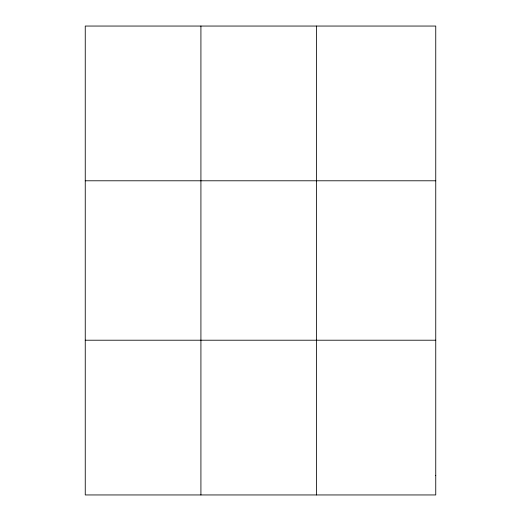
<?xml version="1.0" encoding="UTF-8"?>
<svg xmlns="http://www.w3.org/2000/svg" width="521" height="521" viewBox="0 0 521 521"><rect width="100%" height="100%" fill="white"/><g stroke="black" fill="none" stroke-linecap="round" stroke-linejoin="round"><path stroke-width="0.78" d="M200.917 494.95L200.917 26.05M316.579 494.95L316.579 26.05M85.249 180.787L435.751 180.787M85.249 340.213L435.751 340.213M435.751 475.608L435.751 494.95L85.249 494.95L85.249 26.05L435.751 26.05L435.751 475.608"/></g></svg>
